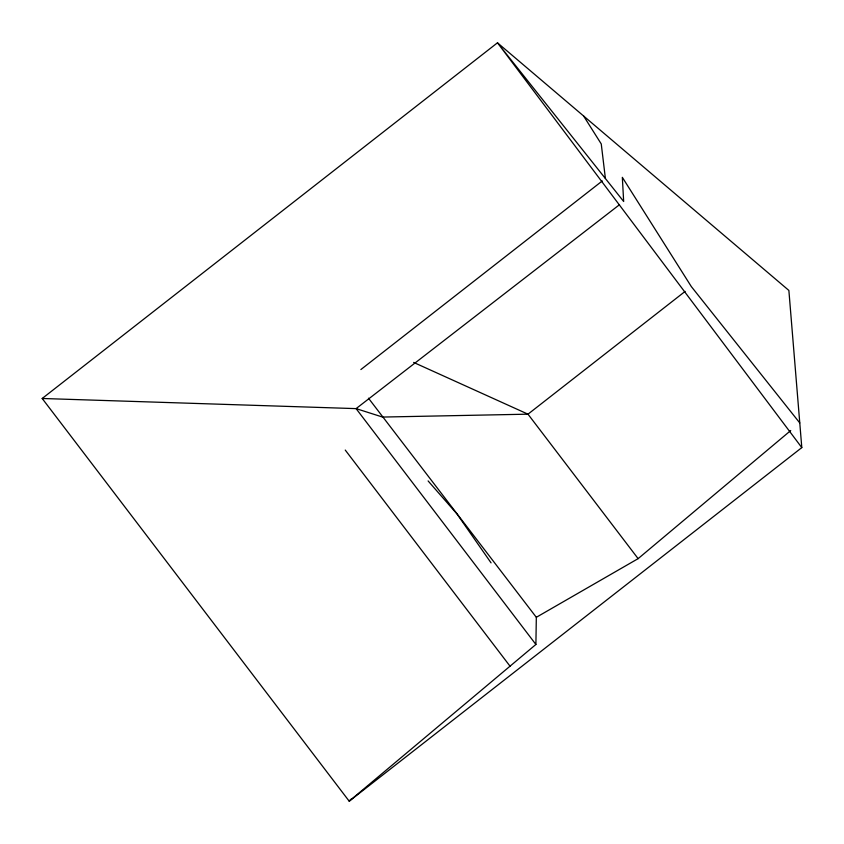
<?xml version="1.0" encoding="UTF-8"?>
<svg xmlns="http://www.w3.org/2000/svg" width="844" height="844" viewBox="0 0 844 844"><rect width="100%" height="100%" fill="white"/><g stroke="black" fill="none" stroke-linecap="round" stroke-linejoin="round"><path stroke-width="1.27" d="M350.914 799.205L349.205 801.199L801.8 447.605L788.876 290.442L497.475 42.801L42.2 398.484L349.205 801.199L535.898 644.468L536.32 617.302L368.48 398.199M536.32 617.302L638.127 558.644L790.733 430.535M360.873 369.556L602.289 180.943M685.117 291.412L527.985 414.172L382.575 417.063L356.094 408.623L42.2 398.484M619.496 204.702L356.094 408.623L535.898 644.468M413.634 362.424L527.985 414.172L638.127 558.644M428.108 480.932L456.973 513.954L491.06 562.864M799.774 422.949L691.32 286.57L622.334 177.335L623.663 201.484L497.475 42.801L801.8 447.605M345.249 450.063L510.029 666.18M583.594 115.987L601.255 143.944L605.401 178.517"/></g></svg>
